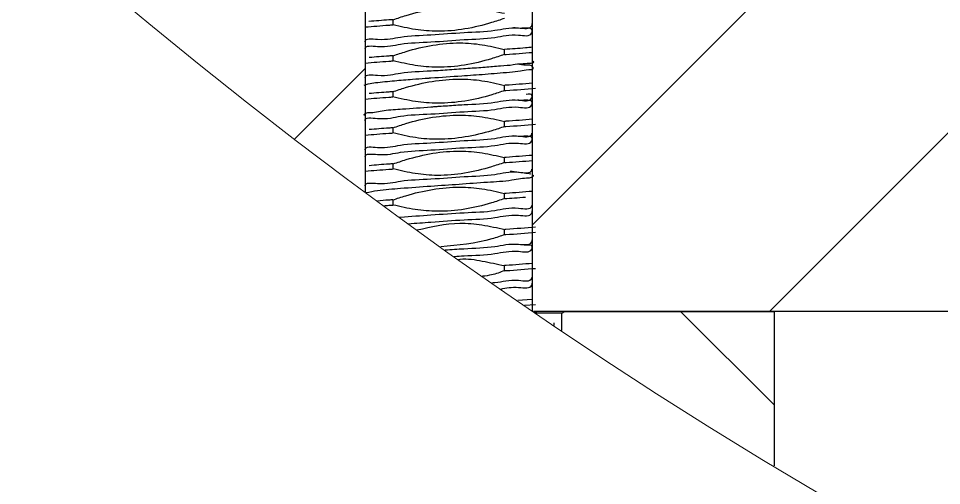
# Model space of a CAD drawing. Header units: millimetres. Extents: x -48 to 1187, y 2 to 839.
# Drawn here: x 561.23 to 574.04, y 121.11 to 127.59 of the extents above; entities that cross this region are included whole.
import ezdxf

# ---------------------------------------------------------------- set-up
doc = ezdxf.new("R2010")
doc.units = ezdxf.units.MM

# ---------------------------------------------------------------- blocks, each defined once
blk = doc.blocks.new('SW_HATCH_5')
at = {"color": 0, "linetype": 'Continuous', "lineweight": 18}
for p, q in [((-84, -3.178), (-66.628, 14.194)), ((-80.71, -4.378), (-66.628, 9.704)), ((-87.298, -1.986), (-86.322, -1.009)), ((-80.64, -5.681), (-81.944, -4.378))]:
    blk.add_line(p, q, dxfattribs=at)

msp = doc.modelspace()

# ---------------------------------------------------------------- linework, layer by layer
at = {"color": 7, "linetype": 'Continuous', "lineweight": 25}
for p, q in [((566.039318, 141.530365), (566.039318, 125.187149)), ((568.360919, 123.539153), (568.360919, 141.530365)), ((566.426003, 127.576979), (566.426003, 127.505675)), ((567.974264, 127.094476), (567.974264, 127.16553)), ((566.426003, 127.076996), (566.426003, 127.005534)), ((567.974264, 126.593957), (567.974264, 126.665898)), ((566.426003, 126.576958), (566.426003, 126.505708)), ((567.974264, 126.094436), (567.974264, 126.165742)), ((566.426003, 126.077015), (566.426003, 126.005711)), ((567.974264, 125.594363), (567.974264, 125.665666)), ((566.426003, 125.576951), (566.426003, 125.505643)), ((567.974264, 125.094458), (567.974264, 125.165766)), ((566.426003, 125.077292), (566.426003, 125.005593)), ((567.974264, 124.594429), (567.974264, 124.66575)), ((567.974264, 124.094401), (567.974264, 124.165703)), ((568.353737, 123.694638), (568.156594, 123.678768)), ((568.249369, 123.615248), (568.405205, 123.627154)), ((586.734438, 123.530365), (568.373823, 123.530365)), ((568.394804, 123.516107), (568.419302, 123.530365)), ((568.767751, 123.505365), (568.4106, 123.505365)), ((568.767751, 123.505365), (568.79952, 123.530365)), ((568.767751, 123.264212), (568.767751, 123.505365)), ((568.79952, 123.530365), (571.720714, 123.530365)), ((571.720714, 121.384729), (571.720714, 123.530365)), ((568.663621, 123.334203), (568.663621, 123.372678))]:
    msp.add_line(p, q, dxfattribs=at)
at = {"color": 7, "linetype": 'Continuous', "lineweight": 18}
msp.add_circle((609.200173, 183.526684), 72.572572, dxfattribs=at)
at = {"color": 7, "linetype": 'Continuous', "lineweight": 25}
for points, knots in [([(566.42949, 127.577105), (566.488786, 127.597415), (566.787648, 127.699778), (567.208411, 127.773541), (567.668948, 127.73455), (567.871132, 127.688749), (567.97337, 127.665589)], [0, 0, 0, 0, 0.119866771, 0.604146256, 0.799830984, 1, 1, 1, 1]), ([(566.427255, 127.577059), (566.407832, 127.575819), (566.296273, 127.568696), (566.184876, 127.559317), (566.092873, 127.55157)], [0, 0, 0, 0, 0.174103062, 1, 1, 1, 1]), ([(567.974144, 127.594314), (567.914685, 127.574503), (567.615367, 127.474772), (567.195991, 127.39712), (566.734325, 127.433662), (566.531591, 127.481529), (566.428954, 127.505762)], [0, 0, 0, 0, 0.119735261, 0.602747862, 0.798886304, 1, 1, 1, 1]), ([(566.046053, 127.15573), (566.044171, 127.162635), (566.026255, 127.22835), (566.313375, 127.184101), (566.54157, 127.255914), (566.974966, 127.26502), (567.396501, 127.305725), (567.82109, 127.313458), (568.092696, 127.390111), (568.340603, 127.335241), (568.373632, 127.481116), (568.205467, 127.447926), (568.12666, 127.46126), (568.099791, 127.465807)], [0, 0, 0, 0, 0.00768537, 0.073145726, 0.195217225, 0.355770678, 0.530488201, 0.692923714, 0.818516522, 0.888538646, 0.900649757, 0.966126848, 1, 1, 1, 1]), ([(566.047067, 127.249869), (566.044593, 127.258528), (566.025188, 127.32645), (566.311637, 127.284005), (566.541618, 127.354277), (566.974089, 127.364026), (567.395103, 127.40385), (567.821847, 127.413555), (568.088254, 127.485242), (568.34532, 127.438221), (568.356965, 127.513384), (568.358684, 127.524482)], [0, 0, 0, 0, 0.01058643, 0.08303159, 0.218167607, 0.395943742, 0.589489976, 0.769502491, 0.908753606, 0.986527158, 1, 1, 1, 1]), ([(566.039318, 127.476059), (566.149124, 127.485321), (566.278295, 127.496217), (566.407654, 127.504502), (566.427046, 127.505744)], [0, 0, 0, 0, 0.850084815, 1, 1, 1, 1]), ([(566.428596, 127.077175), (566.488042, 127.09704), (566.787301, 127.197045), (567.206482, 127.275624), (567.6666, 127.236419), (567.8681, 127.189322), (567.969913, 127.165524)], [0, 0, 0, 0, 0.120046094, 0.604330377, 0.800078227, 1, 1, 1, 1]), ([(568.360919, 127.195802), (568.329151, 127.192427), (568.200059, 127.178713), (568.070437, 127.171139), (567.972714, 127.165429)], [0, 0, 0, 0, 0.246092431, 1, 1, 1, 1]), ([(566.426927, 127.077056), (566.407872, 127.075843), (566.298023, 127.068848), (566.188333, 127.059634), (566.097671, 127.052018)], [0, 0, 0, 0, 0.173467622, 1, 1, 1, 1]), ([(567.969734, 127.094196), (567.910391, 127.074041), (567.611398, 126.972491), (567.191326, 126.896485), (566.731852, 126.936776), (566.53069, 126.98271), (566.429192, 127.005886)], [0, 0, 0, 0, 0.120108983, 0.605162729, 0.800781536, 1, 1, 1, 1]), ([(567.972625, 127.094369), (567.980304, 127.094862), (568.10984, 127.103174), (568.239214, 127.113783), (568.360919, 127.123762)], [0, 0, 0, 0, 0.0592827213, 1, 1, 1, 1]), ([(566.028649, 126.66912), (566.046679, 126.67562), (566.096934, 126.69374), (566.238213, 126.709756), (566.442593, 126.732274), (566.67323, 126.749591), (566.833169, 126.761221), (566.914771, 126.766902), (566.94057, 126.768693), (567.091817, 126.779117), (567.344731, 126.796593), (567.711089, 126.821102), (567.975797, 126.845353), (568.189476, 126.861591), (568.276456, 126.886653), (568.382096, 126.885168), (568.353431, 126.952845), (568.257531, 126.939172), (568.190151, 126.952826), (568.15269, 126.960417)], [0, 0, 0, 0, 0.022106406, 0.061619579, 0.163378749, 0.260471618, 0.328807374, 0.348830181, 0.355047528, 0.358708768, 0.524116694, 0.648859187, 0.780740085, 0.838741738, 0.883599283, 0.908837433, 0.917247655, 0.95399205, 1, 1, 1, 1]), ([(566.046649, 126.751902), (566.044446, 126.759853), (566.025841, 126.826997), (566.312559, 126.783592), (566.541963, 126.854542), (566.903369, 126.862309), (567.210191, 126.886163), (567.4609, 126.902522), (567.69726, 126.919029), (567.900457, 126.936192), (568.093325, 126.949643), (568.196526, 126.974064), (568.409269, 126.972135), (568.371112, 127.001659), (568.370992, 127.001751)], [0, 0, 0, 0, 0.009800177, 0.082750807, 0.218750366, 0.397565306, 0.507030518, 0.614653849, 0.715498088, 0.805295349, 0.88064104, 0.939016544, 0.999808706, 1, 1, 1, 1]), ([(566.039318, 126.97587), (566.149362, 126.985166), (566.278573, 126.996082), (566.407971, 127.004378), (566.427166, 127.005609)], [0, 0, 0, 0, 0.851667175, 1, 1, 1, 1]), ([(566.421652, 126.576813), (566.481075, 126.596799), (566.78025, 126.697421), (567.200701, 126.770778), (567.665615, 126.738886), (567.871342, 126.690524), (567.97626, 126.66586)], [0, 0, 0, 0, 0.119061322, 0.599430085, 0.795712408, 1, 1, 1, 1]), ([(568.360919, 126.695169), (568.238797, 126.685164), (568.110207, 126.674628), (567.981456, 126.66636), (567.974979, 126.665944)], [0, 0, 0, 0, 0.949692043, 1, 1, 1, 1]), ([(566.038931, 126.2493), (566.033497, 126.250089), (566.020193, 126.252021), (566.044364, 126.290164), (566.144727, 126.281669), (566.315243, 126.326284), (566.604254, 126.340283), (566.820692, 126.357762), (566.953017, 126.368276), (566.953505, 126.368306), (566.954537, 126.368379), (566.956604, 126.368523), (566.960727, 126.368805), (566.968991, 126.369382), (566.985571, 126.370524), (567.018882, 126.372814), (567.0859, 126.377424), (567.220344, 126.386276), (567.476049, 126.406415), (567.818805, 126.411328), (568.094898, 126.490654), (568.33671, 126.431588), (568.36943, 126.54952), (568.314149, 126.544179), (568.273837, 126.540285)], [0, 0, 0, 0, 0.005388633, 0.013193086, 0.037556873, 0.123061941, 0.225723198, 0.38599767, 0.386045864, 0.386226441, 0.386587645, 0.387298069, 0.38873085, 0.39158448, 0.397315706, 0.408826091, 0.431954715, 0.478559445, 0.571541055, 0.744227822, 0.877806817, 0.952367279, 0.965264455, 1, 1, 1, 1]), ([(566.424424, 126.576858), (566.405677, 126.575657), (566.295538, 126.568601), (566.185561, 126.559314), (566.094303, 126.551608)], [0, 0, 0, 0, 0.170215482, 1, 1, 1, 1]), ([(567.975515, 126.594521), (567.916242, 126.574101), (567.617483, 126.47118), (567.196039, 126.400547), (566.732065, 126.435188), (566.526779, 126.481763), (566.42201, 126.505533)], [0, 0, 0, 0, 0.1191538, 0.600572871, 0.796150593, 1, 1, 1, 1]), ([(567.974741, 126.593986), (567.981257, 126.594402), (568.124574, 126.603539), (568.267712, 126.615222), (568.404341, 126.626374)], [0, 0, 0, 0, 0.045472147, 1, 1, 1, 1]), ([(566.042894, 126.170102), (566.042436, 126.172011), (566.028324, 126.230758), (566.317834, 126.181273), (566.53843, 126.257369), (566.974487, 126.264578), (567.395191, 126.305751), (567.819461, 126.313308), (568.092999, 126.389938), (568.338734, 126.334955), (568.375455, 126.480625), (568.230203, 126.450169), (568.164406, 126.459035), (568.15272, 126.46061)], [0, 0, 0, 0, 0.0022512793, 0.0692886161, 0.1943972737, 0.3590313533, 0.5382823784, 0.7050339454, 0.8340461548, 0.9061211217, 0.9186099662, 0.985544619, 1, 1, 1, 1]), ([(566.039318, 126.476083), (566.148876, 126.485334), (566.277213, 126.49617), (566.405736, 126.504411), (566.424543, 126.505617)], [0, 0, 0, 0, 0.853671987, 1, 1, 1, 1]), ([(566.426391, 126.076939), (566.485653, 126.097366), (566.784402, 126.200346), (567.205758, 126.271535), (567.668679, 126.235489), (567.873041, 126.189291), (567.977065, 126.165776)], [0, 0, 0, 0, 0.1193572131, 0.601690851, 0.7972532568, 1, 1, 1, 1]), ([(568.360919, 126.19498), (568.238698, 126.18498), (568.110206, 126.174467), (567.981555, 126.166208), (567.975277, 126.165805)], [0, 0, 0, 0, 0.951197387, 1, 1, 1, 1]), ([(566.426122, 126.077022), (566.406888, 126.075794), (566.2969, 126.06877), (566.187072, 126.059519), (566.096449, 126.051886)], [0, 0, 0, 0, 0.174873574, 1, 1, 1, 1]), ([(567.977691, 126.094505), (567.918244, 126.074614), (567.618978, 125.97448), (567.198924, 125.899774), (566.734798, 125.932443), (566.529886, 125.980924), (566.425616, 126.005594)], [0, 0, 0, 0, 0.119235871, 0.600249765, 0.796586895, 1, 1, 1, 1]), ([(567.975486, 126.094514), (567.981675, 126.094911), (568.124643, 126.104083), (568.267434, 126.115774), (568.404043, 126.12696)], [0, 0, 0, 0, 0.043289815, 1, 1, 1, 1]), ([(566.0465, 125.752767), (566.044315, 125.760367), (566.025222, 125.826748), (566.312514, 125.783561), (566.540647, 125.85452), (566.973957, 125.863796), (567.394046, 125.904516), (567.823335, 125.911547), (568.083847, 125.989875), (568.339185, 125.934599), (568.352793, 125.998586), (568.353379, 126.001341)], [0, 0, 0, 0, 0.009462124, 0.08265222, 0.219254129, 0.399029159, 0.594777938, 0.776865136, 0.917754817, 0.996458297, 1, 1, 1, 1]), ([(566.046113, 125.655459), (566.044191, 125.662539), (566.026278, 125.728499), (566.313075, 125.684339), (566.541549, 125.755971), (566.974682, 125.765034), (567.396251, 125.805627), (567.820685, 125.813323), (568.092745, 125.889891), (568.340166, 125.835051), (568.37403, 125.980775), (568.205578, 125.947778), (568.126837, 125.96113), (568.09994, 125.96569)], [0, 0, 0, 0, 0.007867992, 0.073305652, 0.195324211, 0.355796723, 0.530465561, 0.69288843, 0.818485287, 0.888552771, 0.900680554, 0.966073617, 1, 1, 1, 1]), ([(566.039318, 125.976091), (566.148945, 125.985344), (566.277719, 125.996213), (566.40668, 126.004474), (566.425854, 126.005702)], [0, 0, 0, 0, 0.851317818, 1, 1, 1, 1]), ([(566.430503, 125.577217), (566.48988, 125.59727), (566.788966, 125.698281), (567.208615, 125.775504), (567.667872, 125.73496), (567.86878, 125.688781), (567.970151, 125.66548)], [0, 0, 0, 0, 0.120174436, 0.605328827, 0.800861782, 1, 1, 1, 1]), ([(568.360919, 125.694916), (568.239085, 125.684938), (568.10976, 125.674347), (567.980274, 125.666052), (567.972774, 125.665571)], [0, 0, 0, 0, 0.942075516, 1, 1, 1, 1]), ([(566.039318, 125.476032), (566.149293, 125.485305), (566.278663, 125.496213), (566.40822, 125.504506), (566.427642, 125.505749)], [0, 0, 0, 0, 0.850084812, 1, 1, 1, 1]), ([(566.047156, 125.249332), (566.044647, 125.258189), (566.025306, 125.326465), (566.311628, 125.284031), (566.542104, 125.354286), (566.974742, 125.363859), (567.394969, 125.404522), (567.824536, 125.411449), (568.083645, 125.490052), (568.340273, 125.434452), (568.352889, 125.498356), (568.353409, 125.50099)], [0, 0, 0, 0, 0.010917315, 0.084159707, 0.220718792, 0.4003182, 0.595819742, 0.777602123, 0.91819148, 0.996628363, 1, 1, 1, 1]), ([(566.427613, 125.577055), (566.40821, 125.575816), (566.297068, 125.56872), (566.186088, 125.559382), (566.094482, 125.551674)], [0, 0, 0, 0, 0.174578993, 1, 1, 1, 1]), ([(567.970538, 125.594176), (567.911116, 125.574239), (567.611916, 125.473853), (567.19264, 125.395553), (566.733124, 125.435706), (566.53208, 125.482347), (566.430563, 125.505898)], [0, 0, 0, 0, 0.120154753, 0.605000004, 0.800544387, 1, 1, 1, 1]), ([(567.972923, 125.594277), (567.980344, 125.594752), (568.109781, 125.603036), (568.239056, 125.613627), (568.360919, 125.623612)], [0, 0, 0, 0, 0.057332471, 1, 1, 1, 1]), ([(566.052282, 125.177557), (566.10507, 125.188101), (566.263036, 125.219653), (566.564984, 125.239849), (566.942465, 125.269934), (567.34405, 125.294903), (567.720638, 125.325325), (568.03756, 125.339102), (568.257348, 125.387457), (568.34939, 125.382989), (568.382114, 125.414774), (568.372553, 125.417623), (568.370188, 125.418328)], [0, 0, 0, 0, 0.068631436, 0.205376116, 0.385298102, 0.551879312, 0.719321519, 0.86482187, 0.963791281, 0.988962085, 0.997269046, 1, 1, 1, 1]), ([(568.337673, 125.432249), (568.307998, 125.438196), (568.232554, 125.453313), (568.136454, 125.463746), (568.070456, 125.469871), (568.050915, 125.471685)], [0, 0, 0, 0, 0.313374435, 0.796703818, 1, 1, 1, 1]), ([(566.424424, 125.076989), (566.483893, 125.096812), (566.783224, 125.196588), (567.202842, 125.273068), (567.665627, 125.23843), (567.869313, 125.190178), (567.972654, 125.165697)], [0, 0, 0, 0, 0.119527055, 0.601622075, 0.797879154, 1, 1, 1, 1]), ([(567.973459, 125.094406), (568.019438, 125.097284), (568.116619, 125.103366), (568.213613, 125.111922), (568.264717, 125.11643)], [0, 0, 0, 0, 0.473128933, 1, 1, 1, 1]), ([(568.360919, 125.195026), (568.239016, 125.185043), (568.109998, 125.174477), (567.98082, 125.166186), (567.973697, 125.165729)], [0, 0, 0, 0, 0.944859554, 1, 1, 1, 1]), ([(566.425407, 125.077255), (566.40655, 125.076074), (566.334706, 125.071574), (566.262966, 125.065621), (566.210056, 125.061231)], [0, 0, 0, 0, 0.262476604, 1, 1, 1, 1]), ([(566.298449, 124.996329), (566.321917, 124.998264), (566.364306, 125.001759), (566.406757, 125.004399), (566.425705, 125.005577)], [0, 0, 0, 0, 0.553635049, 1, 1, 1, 1]), ([(567.971969, 125.094352), (567.912695, 125.073972), (567.613893, 124.971235), (567.192813, 124.898769), (566.731294, 124.936556), (566.528208, 124.982449), (566.425228, 125.00572)], [0, 0, 0, 0, 0.1196503058, 0.603162334, 0.7987743129, 1, 1, 1, 1]), ([(566.518063, 124.836013), (566.522483, 124.836444), (566.667247, 124.850557), (566.967248, 124.866928), (567.396731, 124.90377), (567.82426, 124.911646), (568.083549, 124.990141), (568.340586, 124.934489), (568.352929, 124.998449), (568.353439, 125.00109)], [0, 0, 0, 0, 0.007205439, 0.235975951, 0.485080149, 0.716693086, 0.895803317, 0.99569792, 1, 1, 1, 1]), ([(566.641474, 124.746468), (566.745274, 124.754089), (567.002478, 124.772972), (567.396441, 124.803931), (567.821206, 124.814875), (568.087733, 124.886954), (568.344398, 124.83909), (568.356466, 124.912984), (568.358118, 124.923095)], [0, 0, 0, 0, 0.178424702, 0.442115441, 0.687389439, 0.877177386, 0.983194147, 1, 1, 1, 1]), ([(566.760415, 124.660531), (566.95685, 124.704616), (567.25481, 124.771487), (567.667542, 124.736273), (567.873521, 124.689717), (567.978823, 124.665916)], [0, 0, 0, 0, 0.4860416695, 0.7372494827, 1, 1, 1, 1]), ([(567.975843, 124.59453), (567.981784, 124.594911), (568.124583, 124.60407), (568.267205, 124.615738), (568.403894, 124.626921)], [0, 0, 0, 0, 0.0416018984, 1, 1, 1, 1]), ([(568.404073, 124.69827), (568.267433, 124.687088), (568.124771, 124.675413), (567.981933, 124.666242), (567.975903, 124.665854)], [0, 0, 0, 0, 0.957783653, 1, 1, 1, 1]), ([(567.978674, 124.594614), (567.919315, 124.574062), (567.633064, 124.474954), (567.329706, 124.447015), (567.089254, 124.424869)], [0, 0, 0, 0, 0.207368549, 1, 1, 1, 1]), ([(567.149842, 124.381732), (567.236469, 124.38823), (567.46458, 124.40534), (567.821076, 124.413761), (568.088079, 124.485442), (568.345088, 124.438392), (568.356962, 124.513577), (568.358714, 124.52467)], [0, 0, 0, 0, 0.211624841, 0.557259433, 0.824715154, 0.974138302, 1, 1, 1, 1]), ([(567.277009, 124.291532), (567.322007, 124.294815), (567.508873, 124.308451), (567.819554, 124.312726), (568.093973, 124.390798), (568.337968, 124.333867), (568.370609, 124.458668), (568.302845, 124.451384), (568.250352, 124.445742)], [0, 0, 0, 0, 0.111117695, 0.461435242, 0.732398238, 0.883689682, 0.909901333, 1, 1, 1, 1]), ([(567.336345, 124.249594), (567.34407, 124.250864), (567.452857, 124.268746), (567.66944, 124.227901), (567.870972, 124.186489), (567.972803, 124.165565)], [0, 0, 0, 0, 0.036436265, 0.513125192, 1, 1, 1, 1]), ([(567.973548, 124.094287), (567.914535, 124.072211), (567.815532, 124.035174), (567.710861, 124.021767), (567.668581, 124.016352)], [0, 0, 0, 0, 0.596067706, 1, 1, 1, 1]), ([(568.360919, 124.194948), (568.238897, 124.184955), (568.10989, 124.174389), (567.980721, 124.166117), (567.973727, 124.165669)], [0, 0, 0, 0, 0.94585546, 1, 1, 1, 1]), ([(567.974025, 124.094384), (567.98088, 124.094824), (568.124454, 124.104043), (568.26785, 124.115782), (568.404401, 124.12696)], [0, 0, 0, 0, 0.0477431696, 1, 1, 1, 1]), ([(567.796105, 123.92756), (567.810686, 123.928486), (567.936363, 123.936468), (568.081852, 123.99209), (568.339073, 123.934263), (568.352544, 123.997327), (568.352992, 123.999421)], [0, 0, 0, 0, 0.076808688, 0.662029902, 0.988780477, 1, 1, 1, 1]), ([(567.922497, 123.839961), (567.996323, 123.855059), (568.125008, 123.881377), (568.345394, 123.838898), (568.356086, 123.911991), (568.357462, 123.9214)], [0, 0, 0, 0, 0.53969692, 0.940746907, 1, 1, 1, 1])]:
    msp.add_open_spline(points, degree=3, knots=knots, dxfattribs=at)

# ---------------------------------------------------------------- block references
at = {"color": 7, "linetype": 'Continuous', "lineweight": 18}
msp.add_blockref('SW_HATCH_5', (652.36094, 127.908351), dxfattribs=at)

doc.saveas('drawing.dxf')
